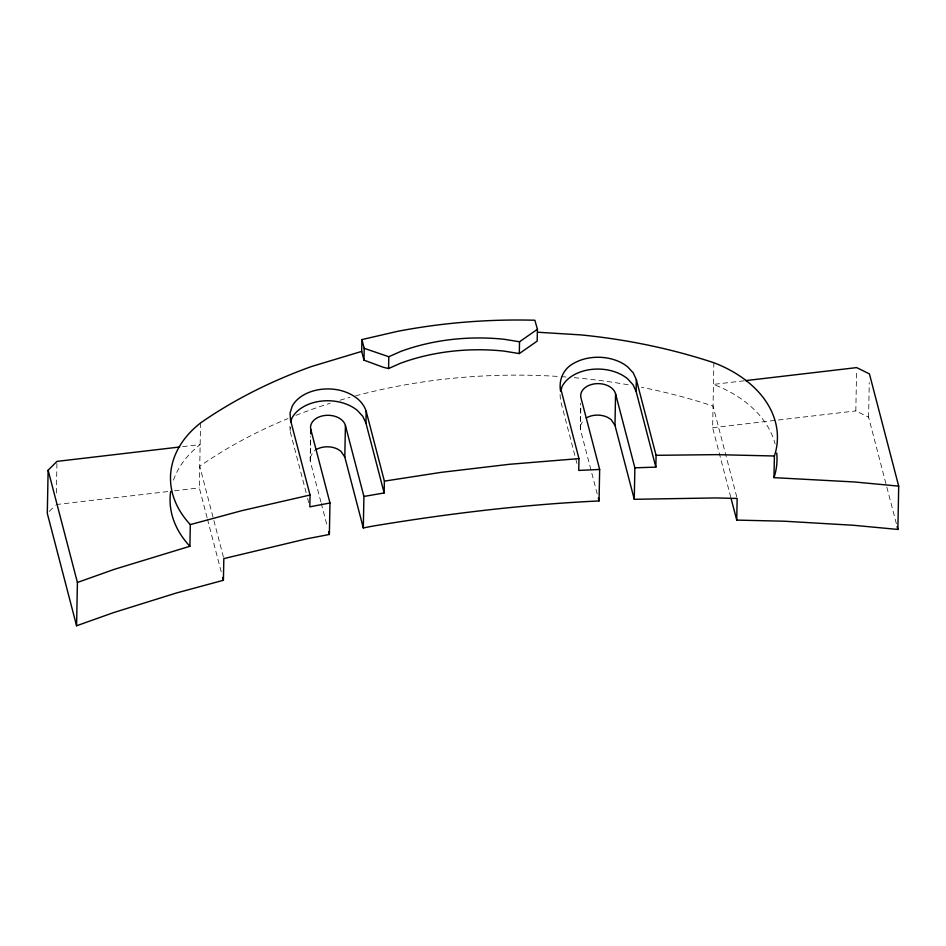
<?xml version="1.0" encoding="UTF-8"?>
<svg xmlns="http://www.w3.org/2000/svg" width="946" height="946" viewBox="0 0 946 946"><rect width="100%" height="100%" fill="white"/><g stroke="black" fill="none" stroke-linecap="round" stroke-linejoin="round"><path stroke-width="0.71" stroke-dasharray="4.73 3.55" d="M56.358 493.043L56.937 462.831M207.103 517.746L199.322 487.9L200.564 422.945M306.137 492.712L290.304 431.991L290.387 427.557M320.907 502.007L310.229 461.08L310.418 436.402M310.229 461.08L310.702 436.733M597.222 493.93L580.395 429.389L580.608 403.292M580.395 429.389L580.856 405.054M730.797 497.36L712.634 427.71L713.875 362.744M896.382 523.765L868.594 417.198L855.823 410.919L856.591 370.489M868.594 417.198L869.256 382.551M310.004 457.876L313.067 451.94A17.572 12.251 1.1 0 1 315.018 450.308M580.17 426.197L583.233 420.249M49.263 511.419L55.152 505.542M182.613 446.654L200.15 444.596A120.639 84.099 1.1 0 0 172.716 482.377M744.147 380.8L713.461 384.395A120.189 83.792 1.1 0 1 775.105 444.029M712.634 427.71L855.823 410.919M56.133 504.561L168.636 491.471M174.478 490.797L199.322 487.9M736.768 497.028L713.048 406.059A454.305 316.721 1.1 0 0 641.483 387.269M576.93 463.41L560.47 400.3L559.973 393.311M321.273 503.414L327.529 527.407M307.616 498.365L308.715 502.61M223.457 557.194L199.736 466.248A454.305 316.721 1.1 0 1 287.986 418.558M207.47 519.165L221.932 574.589M289.902 426.386L290.304 431.991M295.968 415.353A454.305 316.721 1.1 0 1 330.166 403.244M340.004 400.217A454.305 316.721 1.1 0 1 349.949 397.355M355.578 395.83A454.305 316.721 1.1 0 1 559.819 376.555M561.262 376.65A454.305 316.721 1.1 0 1 567.032 377.076M574.234 377.679A454.305 316.721 1.1 0 1 629.906 385.093"/><path stroke-width="1.42" d="M179.693 446.997L56.961 461.388L48.128 470.209L47.3 513.382L76.579 625.767L113.331 612.689L176.228 593.047L223.41 580.276L223.824 558.613L306.421 538.877L329.374 534.466L329.977 502.965L310.832 429.579A17.572 12.251 1.1 0 1 324.975 415.46A17.572 12.251 1.1 0 1 345.42 425.523L363.914 496.449L363.311 527.939L372.972 526.082C447.801 513.654 523.256 504.525 599.055 500.942L599.658 469.453L580.998 397.899A17.572 12.251 1.1 0 1 595.14 383.78A17.572 12.251 1.1 0 1 615.574 393.843L634.872 467.809L634.269 499.299L715.566 497.939L737.147 498.447L736.733 520.099L784.423 521.222L853.54 525.278L897.872 529.441L898.7 486.138L869.433 373.895L856.65 367.604L745.602 380.623M76.579 625.767L77.406 582.464L48.128 470.209M77.406 582.464L114.159 569.386L189.898 546.268L190.312 524.604A120.639 84.099 1.1 0 1 200.564 422.945A454.305 316.721 1.1 0 1 311.66 366.469L361.691 351.404L361.916 339.59L397.604 331.325A454.305 316.721 1.1 0 1 534.857 320.233L537.423 329.279L537.186 341.092L519.307 353.579L503.982 351.096A168.944 117.777 1.1 0 0 400.584 363.217L388.581 368.538L383.236 367.261L363.974 360.142L361.691 351.404M310.749 433.871L310.832 429.579M363.914 496.449L384.159 492.949L384.383 481.136L366.173 411.309C362.708 400.182 351.959 393.607 341.293 390.627A38.455 26.807 1.1 0 0 292.148 406.366L290.032 413.177L290.528 420.178L310.052 495.03L309.827 506.843L329.977 502.965M363.311 527.939L344.805 457.024L345.42 425.523M363.974 360.142L364.198 348.341L361.916 339.59M384.159 492.949L365.948 423.122L366.173 411.309M388.581 368.538L388.818 356.725L400.82 351.404A168.944 117.777 1.1 0 1 504.206 339.283L519.531 341.766L537.423 329.279M519.307 353.579L519.531 341.766M655.85 467.135L656.086 455.322L636.339 379.618L633.264 372.925L627.825 367.001A38.455 26.807 1.1 0 0 573.631 363.382C563.26 368.798 558.471 380.245 560.635 391.443L562.09 386.488A38.455 26.807 1.1 0 1 627.6 378.802L633.04 384.738L636.114 391.431L655.85 467.135L634.872 467.809M560.694 388.499L578.976 458.609L578.751 470.422L599.658 469.453M634.269 499.299L614.971 425.345L615.574 393.843M636.114 391.431L636.339 379.618M898.7 486.138L854.368 481.963L773.982 477.647L774.396 455.996A120.189 83.792 1.1 0 0 713.875 362.744A454.305 316.721 1.1 0 0 580.809 334.896L537.517 332.223M290.789 421.81L291.924 418.167A38.455 26.807 1.1 0 1 357.434 410.493L362.874 416.429L365.948 423.122M190.312 524.604L241.75 510.686L310.052 495.03M384.383 481.136L441.238 472.35L509.386 464.297L578.976 458.609M656.086 455.322L716.394 454.636L774.396 455.996M388.818 356.725L364.198 348.341M614.971 425.345L611.081 419.563L607.687 417.387A17.572 12.251 1.1 0 0 586.307 417.907M344.805 457.024L340.915 451.254L337.521 449.066A17.572 12.251 1.1 0 0 316.141 449.598M897.127 526.603L897.872 529.441M731.163 498.779L736.733 520.099M598.321 498.14L599.055 500.942M328.629 531.64L329.374 534.466M222.665 577.427L223.41 580.276M776.725 453.087A120.189 83.792 1.1 0 1 773.982 477.647M189.898 546.268A120.639 84.099 1.1 0 1 170.682 491.376"/></g></svg>
